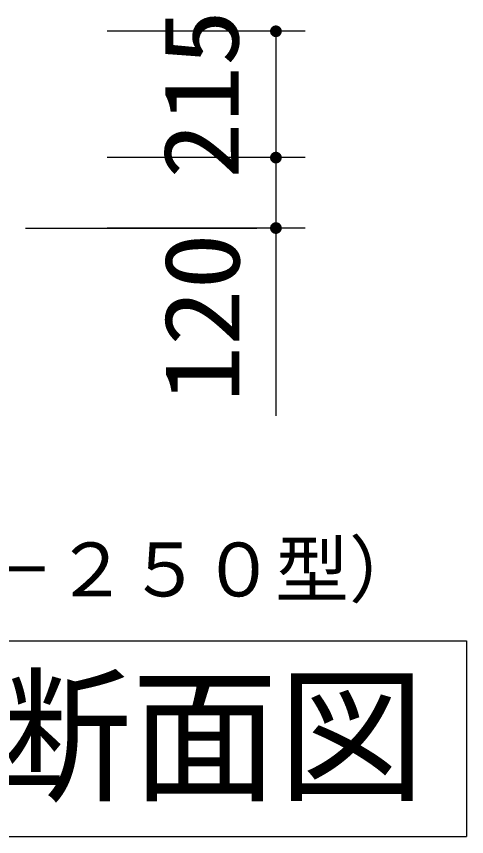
# Model space of a CAD drawing. Units: millimetres, scale not verified. Extents: x -14850 to 14850, y -10500 to 10500.
# Drawn here: x -1502 to -736, y 5824 to 7222 of the extents above; entities that cross this region are included whole.
import ezdxf
from ezdxf.enums import TextEntityAlignment as Align

# ---------------------------------------------------------------- set-up
doc = ezdxf.new("R2010")
doc.units = ezdxf.units.MM
doc.header["$LTSCALE"] = 50
doc.layers.add('0-1_水管', color=3, linetype='Continuous', lineweight=25)
doc.layers.add('0-5_製作', color=5, linetype='Continuous', lineweight=25)
doc.styles.add('ＭＳ ゴシック', font='')
doc.styles.get('ＭＳ ゴシック').set_extended_font_data('MS Gothic')

msp = doc.modelspace()

# ---------------------------------------------------------------- linework, layer by layer
at = {"layer": '0-1_水管'}
for p, q in [((-1486.83, 6861.01), (-1092.77, 6861.01)), ((-2668.47, 6157.65), (-735.94, 6157.65)), ((-735.94, 6157.65), (-735.94, 5824.32)), ((-2668.47, 5824.32), (-735.94, 5824.32))]:
    msp.add_line(p, q, dxfattribs=at)
at = {"layer": '0-5_製作', "color": 2}
for p, q in [((-1010.44, 7196.21), (-1347.79, 7196.21)), ((-1060.44, 7196.21), (-1060.44, 6981.01)), ((-1010.44, 6981.01), (-1347.79, 6981.01)), ((-1060.44, 6981.01), (-1060.44, 6861.01)), ((-1010.44, 6861.01), (-1347.79, 6861.01)), ((-1060.44, 6861.01), (-1060.44, 6541.32))]:
    msp.add_line(p, q, dxfattribs=at)
at = {"layer": '0-5_製作'}
for points in [[(-1060.44, 7196.21), (-1070.44, 7196.21), (-1070.42, 7196.84)], [(-1060.44, 7196.21), (-1070.36, 7194.96), (-1070.44, 7196.21)], [(-1060.44, 7196.21), (-1070.42, 7196.84), (-1070.26, 7198.09)], [(-1060.44, 7196.21), (-1070.12, 7193.73), (-1070.36, 7194.96)], [(-1060.44, 7196.21), (-1070.26, 7198.09), (-1069.95, 7199.3)], [(-1060.44, 7186.21), (-1070.12, 7193.73), (-1060.44, 7196.21)], [(-1060.44, 7196.21), (-1069.95, 7199.3), (-1069.49, 7200.47)], [(-1060.44, 7196.21), (-1069.49, 7200.47), (-1068.88, 7201.57)], [(-1060.44, 7196.21), (-1068.88, 7201.57), (-1068.14, 7202.59)], [(-1060.44, 7196.21), (-1068.14, 7202.59), (-1067.28, 7203.5)], [(-1060.44, 7196.21), (-1067.28, 7203.5), (-1066.32, 7204.3)], [(-1060.44, 7196.21), (-1066.32, 7204.3), (-1065.26, 7204.98)], [(-1060.44, 7196.21), (-1065.26, 7204.98), (-1064.12, 7205.51)], [(-1060.44, 7206.21), (-1064.12, 7205.51), (-1062.93, 7205.9)], [(-1060.44, 7196.21), (-1064.12, 7205.51), (-1060.44, 7206.21)], [(-1060.44, 7206.21), (-1062.93, 7205.9), (-1061.69, 7206.13)], [(-1059.81, 7206.19), (-1060.44, 7196.21), (-1060.44, 7206.21)], [(-1058.57, 7206.04), (-1060.44, 7196.21), (-1059.81, 7206.19)], [(-1057.35, 7205.72), (-1060.44, 7196.21), (-1058.57, 7206.04)], [(-1056.18, 7205.26), (-1060.44, 7196.21), (-1057.35, 7205.72)], [(-1055.08, 7204.66), (-1060.44, 7196.21), (-1056.18, 7205.26)], [(-1054.06, 7203.92), (-1060.44, 7196.21), (-1055.08, 7204.66)], [(-1053.15, 7203.06), (-1060.44, 7196.21), (-1054.06, 7203.92)], [(-1052.35, 7202.09), (-1060.44, 7196.21), (-1053.15, 7203.06)], [(-1051.68, 7201.03), (-1060.44, 7196.21), (-1052.35, 7202.09)], [(-1051.14, 7199.89), (-1060.44, 7196.21), (-1051.68, 7201.03)], [(-1050.75, 7198.7), (-1060.44, 7196.21), (-1051.14, 7199.89)], [(-1050.52, 7197.47), (-1060.44, 7196.21), (-1050.75, 7198.7)], [(-1050.52, 7197.47), (-1050.44, 7196.21), (-1060.44, 7196.21)], [(-1050.44, 7196.21), (-1060.44, 7186.21), (-1060.44, 7196.21)], [(-1050.46, 7195.59), (-1060.44, 7186.21), (-1050.44, 7196.21)], [(-1060.44, 7186.21), (-1069.74, 7192.53), (-1070.12, 7193.73)], [(-1060.44, 7186.21), (-1069.2, 7191.4), (-1069.74, 7192.53)], [(-1060.44, 7186.21), (-1068.53, 7190.34), (-1069.2, 7191.4)], [(-1060.44, 7186.21), (-1067.73, 7189.37), (-1068.53, 7190.34)], [(-1060.44, 7186.21), (-1066.81, 7188.51), (-1067.73, 7189.37)], [(-1060.44, 7186.21), (-1065.8, 7187.77), (-1066.81, 7188.51)], [(-1060.44, 7186.21), (-1064.7, 7187.17), (-1065.8, 7187.77)], [(-1060.44, 7186.21), (-1063.53, 7186.7), (-1064.7, 7187.17)], [(-1060.44, 7186.21), (-1062.31, 7186.39), (-1063.53, 7186.7)], [(-1060.44, 7186.21), (-1061.07, 7186.23), (-1062.31, 7186.39)], [(-1050.62, 7194.34), (-1060.44, 7186.21), (-1050.46, 7195.59)], [(-1050.93, 7193.12), (-1060.44, 7186.21), (-1050.62, 7194.34)], [(-1051.39, 7191.96), (-1060.44, 7186.21), (-1050.93, 7193.12)], [(-1052, 7190.86), (-1060.44, 7186.21), (-1051.39, 7191.96)], [(-1052.73, 7189.84), (-1060.44, 7186.21), (-1052, 7190.86)], [(-1053.59, 7188.92), (-1060.44, 7186.21), (-1052.73, 7189.84)], [(-1054.56, 7188.12), (-1060.44, 7186.21), (-1053.59, 7188.92)], [(-1055.62, 7187.45), (-1060.44, 7186.21), (-1054.56, 7188.12)], [(-1056.76, 7186.92), (-1060.44, 7186.21), (-1055.62, 7187.45)], [(-1057.95, 7186.53), (-1060.44, 7186.21), (-1056.76, 7186.92)], [(-1057.95, 7186.53), (-1059.19, 7186.29), (-1060.44, 7186.21)], [(-1060.44, 6981.01), (-1069.49, 6985.27), (-1068.88, 6986.37)], [(-1060.44, 6981.01), (-1068.88, 6986.37), (-1068.14, 6987.39)], [(-1060.44, 6981.01), (-1068.14, 6987.39), (-1067.28, 6988.3)], [(-1060.44, 6981.01), (-1067.28, 6988.3), (-1066.32, 6989.1)], [(-1060.44, 6981.01), (-1066.32, 6989.1), (-1065.26, 6989.78)], [(-1060.44, 6981.01), (-1065.26, 6989.78), (-1064.12, 6990.31)], [(-1060.44, 6991.01), (-1064.12, 6990.31), (-1062.93, 6990.7)], [(-1060.44, 6981.01), (-1064.12, 6990.31), (-1060.44, 6991.01)], [(-1060.44, 6991.01), (-1062.93, 6990.7), (-1061.69, 6990.93)], [(-1059.81, 6990.99), (-1060.44, 6981.01), (-1060.44, 6991.01)], [(-1058.57, 6990.84), (-1060.44, 6981.01), (-1059.81, 6990.99)], [(-1057.35, 6990.52), (-1060.44, 6981.01), (-1058.57, 6990.84)], [(-1056.18, 6990.06), (-1060.44, 6981.01), (-1057.35, 6990.52)], [(-1055.08, 6989.46), (-1060.44, 6981.01), (-1056.18, 6990.06)], [(-1054.06, 6988.72), (-1060.44, 6981.01), (-1055.08, 6989.46)], [(-1053.15, 6987.86), (-1060.44, 6981.01), (-1054.06, 6988.72)], [(-1052.35, 6986.89), (-1060.44, 6981.01), (-1053.15, 6987.86)], [(-1051.68, 6985.83), (-1060.44, 6981.01), (-1052.35, 6986.89)], [(-1060.44, 6981.01), (-1070.44, 6981.01), (-1070.42, 6981.64)], [(-1060.44, 6981.01), (-1070.36, 6979.76), (-1070.44, 6981.01)], [(-1060.44, 6981.01), (-1070.42, 6981.64), (-1070.26, 6982.89)], [(-1060.44, 6981.01), (-1070.12, 6978.53), (-1070.36, 6979.76)], [(-1060.44, 6981.01), (-1070.26, 6982.89), (-1069.95, 6984.1)], [(-1060.44, 6971.01), (-1070.12, 6978.53), (-1060.44, 6981.01)], [(-1060.44, 6971.01), (-1069.74, 6977.33), (-1070.12, 6978.53)], [(-1060.44, 6981.01), (-1069.95, 6984.1), (-1069.49, 6985.27)], [(-1060.44, 6971.01), (-1069.2, 6976.2), (-1069.74, 6977.33)], [(-1060.44, 6971.01), (-1068.53, 6975.14), (-1069.2, 6976.2)], [(-1060.44, 6971.01), (-1067.73, 6974.17), (-1068.53, 6975.14)], [(-1060.44, 6971.01), (-1066.81, 6973.31), (-1067.73, 6974.17)], [(-1060.44, 6971.01), (-1065.8, 6972.57), (-1066.81, 6973.31)], [(-1060.44, 6971.01), (-1064.7, 6971.96), (-1065.8, 6972.57)], [(-1051.14, 6984.69), (-1060.44, 6981.01), (-1051.68, 6985.83)], [(-1050.75, 6983.5), (-1060.44, 6981.01), (-1051.14, 6984.69)], [(-1050.52, 6982.27), (-1060.44, 6981.01), (-1050.75, 6983.5)], [(-1050.52, 6982.27), (-1050.44, 6981.01), (-1060.44, 6981.01)], [(-1050.44, 6981.01), (-1060.44, 6971.01), (-1060.44, 6981.01)], [(-1050.46, 6980.39), (-1060.44, 6971.01), (-1050.44, 6981.01)], [(-1050.62, 6979.14), (-1060.44, 6971.01), (-1050.46, 6980.39)], [(-1050.93, 6977.92), (-1060.44, 6971.01), (-1050.62, 6979.14)], [(-1051.39, 6976.76), (-1060.44, 6971.01), (-1050.93, 6977.92)], [(-1052, 6975.65), (-1060.44, 6971.01), (-1051.39, 6976.76)], [(-1052.73, 6974.64), (-1060.44, 6971.01), (-1052, 6975.65)], [(-1053.59, 6973.72), (-1060.44, 6971.01), (-1052.73, 6974.64)], [(-1054.56, 6972.92), (-1060.44, 6971.01), (-1053.59, 6973.72)], [(-1055.62, 6972.25), (-1060.44, 6971.01), (-1054.56, 6972.92)], [(-1060.44, 6971.01), (-1063.53, 6971.5), (-1064.7, 6971.96)], [(-1060.44, 6971.01), (-1062.31, 6971.19), (-1063.53, 6971.5)], [(-1060.44, 6971.01), (-1061.07, 6971.03), (-1062.31, 6971.19)], [(-1056.76, 6971.72), (-1060.44, 6971.01), (-1055.62, 6972.25)], [(-1057.95, 6971.33), (-1060.44, 6971.01), (-1056.76, 6971.72)], [(-1057.95, 6971.33), (-1059.19, 6971.09), (-1060.44, 6971.01)], [(-1060.44, 6861.01), (-1070.44, 6861.01), (-1070.42, 6861.64)], [(-1060.44, 6861.01), (-1070.36, 6859.76), (-1070.44, 6861.01)], [(-1060.44, 6861.01), (-1070.42, 6861.64), (-1070.26, 6862.89)], [(-1060.44, 6861.01), (-1070.12, 6858.53), (-1070.36, 6859.76)], [(-1060.44, 6861.01), (-1070.26, 6862.89), (-1069.95, 6864.1)], [(-1060.44, 6851.01), (-1070.12, 6858.53), (-1060.44, 6861.01)], [(-1060.44, 6861.01), (-1069.95, 6864.1), (-1069.49, 6865.27)], [(-1060.44, 6861.01), (-1069.49, 6865.27), (-1068.88, 6866.37)], [(-1060.44, 6861.01), (-1068.88, 6866.37), (-1068.14, 6867.39)], [(-1060.44, 6861.01), (-1068.14, 6867.39), (-1067.28, 6868.3)], [(-1060.44, 6861.01), (-1067.28, 6868.3), (-1066.32, 6869.1)], [(-1060.44, 6861.01), (-1066.32, 6869.1), (-1065.26, 6869.78)], [(-1060.44, 6861.01), (-1065.26, 6869.78), (-1064.12, 6870.31)], [(-1060.44, 6871.01), (-1064.12, 6870.31), (-1062.93, 6870.7)], [(-1060.44, 6861.01), (-1064.12, 6870.31), (-1060.44, 6871.01)], [(-1060.44, 6871.01), (-1062.93, 6870.7), (-1061.69, 6870.93)], [(-1059.81, 6870.99), (-1060.44, 6861.01), (-1060.44, 6871.01)], [(-1058.57, 6870.84), (-1060.44, 6861.01), (-1059.81, 6870.99)], [(-1057.35, 6870.52), (-1060.44, 6861.01), (-1058.57, 6870.84)], [(-1056.18, 6870.06), (-1060.44, 6861.01), (-1057.35, 6870.52)], [(-1055.08, 6869.46), (-1060.44, 6861.01), (-1056.18, 6870.06)], [(-1054.06, 6868.72), (-1060.44, 6861.01), (-1055.08, 6869.46)], [(-1053.15, 6867.86), (-1060.44, 6861.01), (-1054.06, 6868.72)], [(-1052.35, 6866.89), (-1060.44, 6861.01), (-1053.15, 6867.86)], [(-1051.68, 6865.83), (-1060.44, 6861.01), (-1052.35, 6866.89)], [(-1051.14, 6864.69), (-1060.44, 6861.01), (-1051.68, 6865.83)], [(-1050.75, 6863.5), (-1060.44, 6861.01), (-1051.14, 6864.69)], [(-1050.52, 6862.27), (-1060.44, 6861.01), (-1050.75, 6863.5)], [(-1050.52, 6862.27), (-1050.44, 6861.01), (-1060.44, 6861.01)], [(-1050.44, 6861.01), (-1060.44, 6851.01), (-1060.44, 6861.01)], [(-1050.46, 6860.39), (-1060.44, 6851.01), (-1050.44, 6861.01)], [(-1060.44, 6851.01), (-1069.74, 6857.33), (-1070.12, 6858.53)], [(-1060.44, 6851.01), (-1069.2, 6856.2), (-1069.74, 6857.33)], [(-1060.44, 6851.01), (-1068.53, 6855.14), (-1069.2, 6856.2)], [(-1060.44, 6851.01), (-1067.73, 6854.17), (-1068.53, 6855.14)], [(-1060.44, 6851.01), (-1066.81, 6853.31), (-1067.73, 6854.17)], [(-1060.44, 6851.01), (-1065.8, 6852.57), (-1066.81, 6853.31)], [(-1060.44, 6851.01), (-1064.7, 6851.96), (-1065.8, 6852.57)], [(-1060.44, 6851.01), (-1063.53, 6851.5), (-1064.7, 6851.96)], [(-1060.44, 6851.01), (-1062.31, 6851.19), (-1063.53, 6851.5)], [(-1060.44, 6851.01), (-1061.07, 6851.03), (-1062.31, 6851.19)], [(-1050.62, 6859.14), (-1060.44, 6851.01), (-1050.46, 6860.39)], [(-1050.93, 6857.92), (-1060.44, 6851.01), (-1050.62, 6859.14)], [(-1051.39, 6856.76), (-1060.44, 6851.01), (-1050.93, 6857.92)], [(-1052, 6855.65), (-1060.44, 6851.01), (-1051.39, 6856.76)], [(-1052.73, 6854.64), (-1060.44, 6851.01), (-1052, 6855.65)], [(-1053.59, 6853.72), (-1060.44, 6851.01), (-1052.73, 6854.64)], [(-1054.56, 6852.92), (-1060.44, 6851.01), (-1053.59, 6853.72)], [(-1055.62, 6852.25), (-1060.44, 6851.01), (-1054.56, 6852.92)], [(-1056.76, 6851.72), (-1060.44, 6851.01), (-1055.62, 6852.25)], [(-1057.95, 6851.33), (-1060.44, 6851.01), (-1056.76, 6851.72)], [(-1057.95, 6851.33), (-1059.19, 6851.09), (-1060.44, 6851.01)]]:
    msp.add_solid(points, dxfattribs=at)

# ---------------------------------------------------------------- texts
at = {"layer": '0-1_水管', "color": 4, "style": 'ＭＳ ゴシック'}
for s, height, p in [('\u3000\u3000ブロワ（ＬＷ－２５０型）', 91.79, (-2563.84, 6205.92)), ('送風機平断面図', 183.3, (-2556.7, 5849.13))]:
    msp.add_text(s, height=height, dxfattribs=at).set_placement(p, align=Align.BOTTOM_LEFT)
at = {"layer": '0-5_製作', "color": 4, "style": 'ＭＳ ゴシック', "width": 1.1}
for s, p in [('215', (-1085.44, 6944.86)), ('120', (-1084.06, 6564.11))]:
    msp.add_text(s, height=128.4, rotation=90, dxfattribs=at).set_placement(p, align=Align.BOTTOM_LEFT)

doc.saveas('drawing.dxf')
